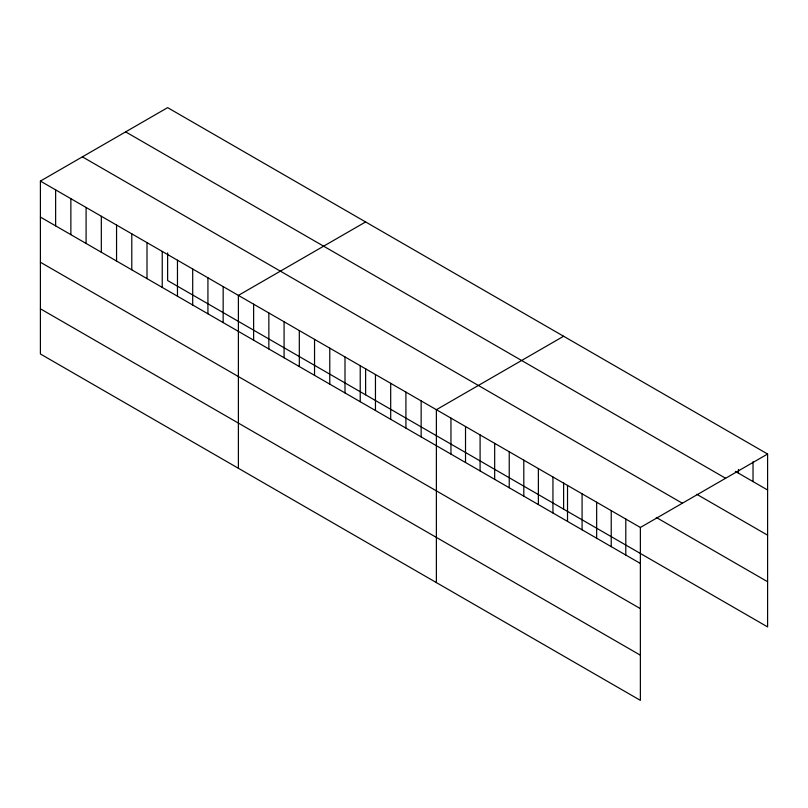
<?xml version="1.0" encoding="UTF-8"?>
<svg xmlns="http://www.w3.org/2000/svg" width="808" height="808" viewBox="0 0 808 808"><rect width="100%" height="100%" fill="white"/><g stroke="black" fill="none" stroke-linecap="round" stroke-linejoin="round"><path stroke-width="1.21" d="M40.4 181.083L640.37 527.472L640.37 700.364L40.4 353.975L40.4 181.083L167.63 107.636L767.6 454.025L767.6 626.917L167.63 280.527L167.63 252.914M365.62 221.937L238.39 295.395L238.39 468.286M563.61 336.249L436.381 409.707L436.381 582.598M640.37 527.472L767.6 454.025M735.341 471.367L767.6 490.001M125.644 131.876L725.614 478.265M696.829 494.324L767.6 535.179M82.386 156.843L682.356 503.233M656.237 517.433L767.6 581.73M40.4 217.069L640.37 563.459M40.4 262.246L640.37 608.636M40.4 308.797L640.37 655.187M753.026 461.742L753.026 481.588M738.462 469.448L738.462 473.175M625.796 519.069L625.796 555.045M611.232 510.656L611.232 546.632M596.658 502.243L596.658 538.219M582.083 493.829L582.083 529.806M567.519 485.416L567.519 521.392M563.61 482.78L563.61 509.141M552.945 477.003L552.945 512.979M538.37 468.589L538.37 504.566M523.806 460.176L523.806 496.152M509.232 451.763L509.232 487.739M494.668 443.35L494.668 479.336M480.093 434.936L480.093 470.923M465.519 426.533L465.519 462.509M450.955 418.12L450.955 454.096M421.15 400.909L421.15 436.886M405.919 392.122L405.919 428.099M390.688 383.325L390.688 419.301M375.457 374.528L375.457 410.514M365.62 368.478L365.62 394.829M360.227 365.741L360.227 401.717M344.996 356.944L344.996 392.92M329.775 348.157L329.775 384.133M314.544 339.36L314.544 375.336M299.314 330.563L299.314 366.549M284.083 321.776L284.083 357.752M268.852 312.979L268.852 348.955M253.621 304.192L253.621 340.168M223.159 286.608L223.159 322.584M207.929 277.811L207.929 313.787M192.698 269.014L192.698 305M177.467 260.226L177.467 296.203M162.236 251.429L162.236 287.406M147.006 242.642L147.006 278.619M131.785 233.845L131.785 269.821M116.554 225.048L116.554 261.034M101.323 216.261L101.323 252.237M86.092 207.464L86.092 243.44M70.862 198.677L70.862 234.653M55.631 189.88L55.631 225.856"/></g></svg>
